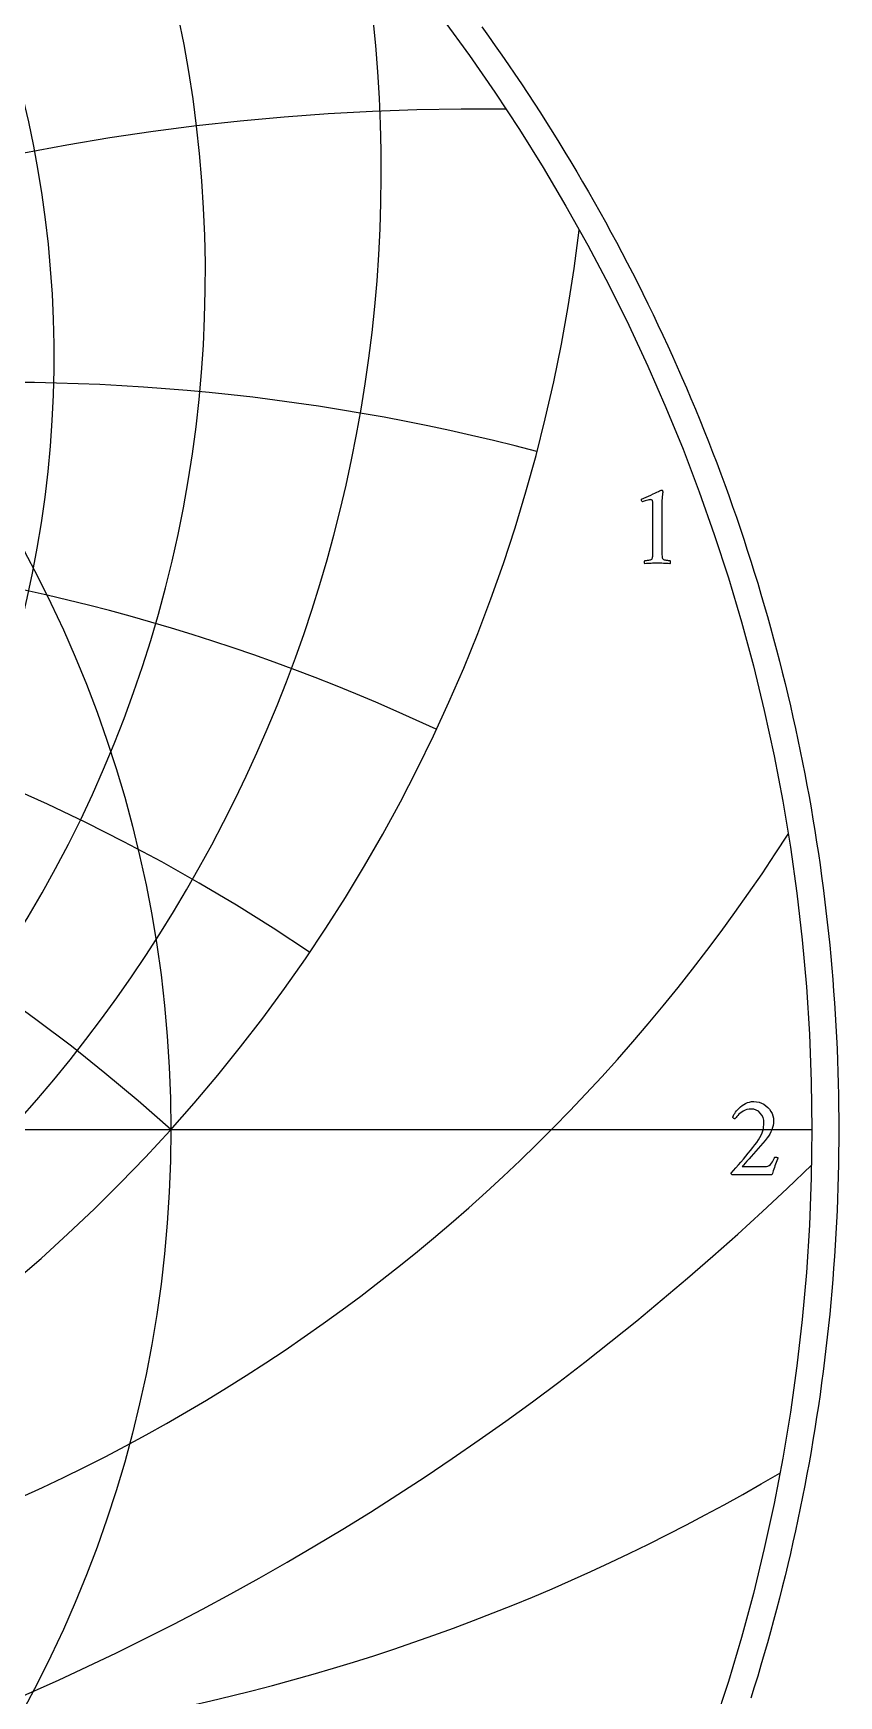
# Model space of a CAD drawing. Header units: millimetres. Extents: x -71 to 71, y -71 to 73.
# Drawn here: x 40.8 to 71.2, y -21.4 to 41.5 of the extents above; entities that cross this region are included whole.
import ezdxf

# ---------------------------------------------------------------- set-up
doc = ezdxf.new("R2010")
doc.units = ezdxf.units.MM
for name, color, linetype in [('CUT_OUTER', 1, 'Continuous'), ('ENGRAVE', 7, 'Continuous'), ('ENGRAVE_FINE', 8, 'Continuous'), ('TEXT', 5, 'Continuous')]:
    doc.layers.add(name, color=color, linetype=linetype)

msp = doc.modelspace()

# ---------------------------------------------------------------- linework, layer by layer
at = {"layer": 'CUT_OUTER'}
msp.add_lwpolyline([(57.7208, 41.7205), (57.9757, 41.3656), (58.2284, 41.0091), (58.4789, 40.651), (58.7273, 40.2914), (58.9734, 39.9303), (59.2173, 39.5677), (59.4589, 39.2036), (59.6984, 38.838), (59.9355, 38.471), (60.1705, 38.1025), (60.4031, 37.7326), (60.6335, 37.3613), (60.8616, 36.9885), (61.0874, 36.6144), (61.3109, 36.2389), (61.5321, 35.862), (61.751, 35.4838), (61.9676, 35.1042), (62.1818, 34.7233), (62.3937, 34.3411), (62.6033, 33.9576), (62.8104, 33.5729), (63.0152, 33.1868), (63.2177, 32.7996), (63.4178, 32.4111), (63.6154, 32.0213), (63.8107, 31.6304), (64.0036, 31.2382), (64.1941, 30.8449), (64.3821, 30.4505), (64.5677, 30.0549), (64.7509, 29.6581), (64.9317, 29.2603), (65.11, 28.8613), (65.2859, 28.4612), (65.4593, 28.0601), (65.6302, 27.6579), (65.7987, 27.2547), (65.9647, 26.8505), (66.1282, 26.4452), (66.2892, 26.039), (66.4477, 25.6317), (66.6038, 25.2235), (66.7573, 24.8144), (66.9083, 24.4043), (67.0568, 23.9933), (67.2027, 23.5814), (67.3462, 23.1686), (67.487, 22.7549), (67.6254, 22.3404), (67.7612, 21.9251), (67.8945, 21.5089), (68.0252, 21.0919), (68.1533, 20.6741), (68.2789, 20.2555), (68.4019, 19.8362), (68.5223, 19.4161), (68.6401, 18.9953), (68.7554, 18.5738), (68.8681, 18.1515), (68.9781, 17.7286), (69.0856, 17.305), (69.1905, 16.8808), (69.2928, 16.456), (69.3925, 16.0305), (69.4895, 15.6044), (69.5839, 15.1777), (69.6758, 14.7505), (69.765, 14.3227), (69.8515, 13.8943), (69.9355, 13.4655), (70.0168, 13.0361), (70.0954, 12.6062), (70.1715, 12.1759), (70.2449, 11.7451), (70.3156, 11.3139), (70.3837, 10.8822), (70.4492, 10.4501), (70.5119, 10.0177), (70.5721, 9.5848), (70.6296, 9.1516), (70.6844, 8.7181), (70.7366, 8.2842), (70.7861, 7.85), (70.8329, 7.4155), (70.8771, 6.9808), (70.9186, 6.5458), (70.9574, 6.1105), (70.9935, 5.675), (71.027, 5.2393), (71.0578, 4.8034), (71.086, 4.3673), (71.1114, 3.931), (71.1342, 3.4946), (71.1543, 3.0581), (71.1717, 2.6214), (71.1865, 2.1847), (71.1985, 1.7478), (71.2079, 1.3109), (71.2146, 0.874), (71.2187, 0.437), (71.22, 0), (71.2187, -0.437), (71.2146, -0.874), (71.2079, -1.3109), (71.1985, -1.7478), (71.1865, -2.1847), (71.1717, -2.6214), (71.1543, -3.0581), (71.1342, -3.4946), (71.1114, -3.931), (71.086, -4.3673), (71.0578, -4.8034), (71.027, -5.2393), (70.9935, -5.675), (70.9574, -6.1105), (70.9186, -6.5458), (70.8771, -6.9808), (70.8329, -7.4155), (70.7861, -7.85), (70.7366, -8.2842), (70.6844, -8.7181), (70.6296, -9.1516), (70.5721, -9.5848), (70.5119, -10.0177), (70.4492, -10.4501), (70.3837, -10.8822), (70.3156, -11.3139), (70.2449, -11.7451), (70.1715, -12.1759), (70.0954, -12.6062), (70.0168, -13.0361), (69.9355, -13.4655), (69.8515, -13.8943), (69.765, -14.3227), (69.6758, -14.7505), (69.5839, -15.1777), (69.4895, -15.6044), (69.3925, -16.0305), (69.2928, -16.456), (69.1905, -16.8808), (69.0856, -17.305), (68.9781, -17.7286), (68.8681, -18.1515), (68.7554, -18.5738), (68.6401, -18.9953), (68.5223, -19.4161), (68.4019, -19.8362), (68.2789, -20.2555), (68.1533, -20.6741), (68.0252, -21.0919), (67.8945, -21.5089)], dxfattribs=at)
at = {"layer": 'ENGRAVE'}
msp.add_lwpolyline([(-70.2, 0), (70.2, 0)], dxfattribs=at)
for radius in [70.2, 45.9522]:
    msp.add_circle((0, 0), radius, dxfattribs=at)
for centre, radius, start, end in [((0, 29.2236), 41.5365, 104.652903, 75.347097), ((0, 32.3304), 47.2611, 147.339419, 32.660581), ((0, 36.2734), 53.9128, 169.605342, 10.394658), ((0, 41.3755), 61.8348, 186.817711, 353.182289), ((0, -51.0351), 68.6745, 48, 132), ((0, -51.0351), 68.6745, 48, 132), ((12.6815, 47.328), 67.1741, 279.11316, 327.448718), ((30.2951, 52.4727), 76.0446, 261.916005, 300.584452)]:
    msp.add_arc(centre, radius, start, end, dxfattribs=at)
at = {"layer": 'ENGRAVE_FINE'}
for centre, radius, start, end in [((81.843, -51.0351), 106.8385, 108.06014, 161.590472), ((81.843, -51.0351), 106.8385, 108.06014, 161.590472), ((57.6247, -51.0351), 89.6481, 89.357322, 156.542484), ((57.6247, -51.0351), 89.6481, 89.357322, 156.542484), ((39.6492, -51.0351), 79.2984, 75.275852, 151.168123), ((39.6492, -51.0351), 79.2984, 75.275852, 151.168123), ((24.9955, -51.0351), 73.0818, 64.900682, 145.370006), ((24.9955, -51.0351), 73.0818, 64.900682, 145.370006), ((12.1092, -51.0351), 69.7339, 55.901101, 139.029506), ((12.1092, -51.0351), 69.7339, 55.901101, 139.029506), ((0, 70.8271), 100.6688, 225.796451, 314.203549)]:
    msp.add_arc(centre, radius, start, end, dxfattribs=at)
at = {"layer": 'TEXT'}
for points in [[(64.19, 21.9234), (64.19, 23.6727), (64.1888, 23.7156), (64.185, 23.7513), (64.1788, 23.7798), (64.1701, 23.8011), (64.1583, 23.8166), (64.143, 23.8276), (64.124, 23.8343), (64.1014, 23.8365), (64.0738, 23.8344), (64.0394, 23.8282), (63.9985, 23.8178), (63.9509, 23.8033), (63.903, 23.7874), (63.8612, 23.7728), (63.8255, 23.7597), (63.7959, 23.7479), (63.7784, 23.7643), (63.766, 23.7823), (63.7585, 23.8019), (63.756, 23.8232), (63.756, 23.8235), (63.756, 23.8243), (63.756, 23.8257), (63.756, 23.8276), (63.7566, 23.8357), (63.7582, 23.842), (63.761, 23.8467), (63.7649, 23.8498), (63.853, 23.8898), (63.9404, 23.9301), (64.0268, 23.9706), (64.1125, 24.0114), (64.1942, 24.0506), (64.2686, 24.0862), (64.3359, 24.1181), (64.3959, 24.1465), (64.4456, 24.1697), (64.4817, 24.1863), (64.5043, 24.1963), (64.5133, 24.1996), (64.5221, 24.1996), (64.5324, 24.198), (64.541, 24.193), (64.5479, 24.1847), (64.5531, 24.1731), (64.5573, 24.1603), (64.5609, 24.1487), (64.5639, 24.1382), (64.5664, 24.1288), (64.5653, 24.122), (64.562, 24.1017), (64.5565, 24.0677), (64.5487, 24.0203), (64.541, 23.9604), (64.5354, 23.8891), (64.5321, 23.8065), (64.531, 23.7125), (64.531, 21.9234), (64.5311, 21.8756), (64.5315, 21.8293), (64.5322, 21.7848), (64.5332, 21.7419), (64.5353, 21.7017), (64.5393, 21.6655), (64.5452, 21.6331), (64.5531, 21.6046), (64.5606, 21.5938), (64.5742, 21.5836), (64.5938, 21.5739), (64.6196, 21.5647), (64.6488, 21.5566), (64.6788, 21.5498), (64.7096, 21.5444), (64.7413, 21.5404), (64.7711, 21.5375), (64.7961, 21.5354), (64.8165, 21.5342), (64.8321, 21.5337), (64.8381, 21.5232), (64.8426, 21.5094), (64.8458, 21.4922), (64.8476, 21.4717), (64.8475, 21.4513), (64.8449, 21.4341), (64.8397, 21.4203), (64.8321, 21.4097), (64.7671, 21.414), (64.7048, 21.418), (64.6453, 21.4218), (64.5886, 21.4252), (64.5321, 21.4282), (64.4734, 21.4302), (64.4125, 21.4315), (64.3494, 21.4319), (64.2888, 21.4315), (64.231, 21.4302), (64.1759, 21.4282), (64.1236, 21.4252), (64.0707, 21.4218), (64.014, 21.418), (63.9534, 21.414), (63.8889, 21.4097), (63.8813, 21.4203), (63.8761, 21.4341), (63.8735, 21.4513), (63.8734, 21.4717), (63.8752, 21.4922), (63.8784, 21.5094), (63.8829, 21.5232), (63.8889, 21.5337), (63.9045, 21.5342), (63.9249, 21.5354), (63.9499, 21.5375), (63.9797, 21.5404), (64.0113, 21.5444), (64.0422, 21.5498), (64.0722, 21.5566), (64.1014, 21.5647), (64.1269, 21.5739), (64.1457, 21.5836), (64.1579, 21.5938), (64.1634, 21.6046), (64.1715, 21.6331), (64.1778, 21.6655), (64.1825, 21.7017), (64.1856, 21.7419), (64.1875, 21.7848), (64.1889, 21.8293), (64.1897, 21.8756), (64.19, 21.9234)], [(68.9247, -1.0666), (68.9023, -1.1215), (68.8793, -1.18), (68.8558, -1.2422), (68.8317, -1.3079), (68.8079, -1.3742), (68.7852, -1.438), (68.7636, -1.4993), (68.7431, -1.5581), (68.7249, -1.611), (68.7099, -1.6544), (68.6983, -1.6885), (68.69, -1.7131), (67.1932, -1.7131), (67.1864, -1.708), (67.1794, -1.7015), (67.172, -1.6936), (67.1644, -1.6843), (67.1576, -1.6748), (67.1528, -1.6661), (67.1499, -1.6582), (67.1489, -1.6511), (67.2403, -1.5482), (67.3327, -1.443), (67.4263, -1.3356), (67.5209, -1.226), (67.615, -1.1156), (67.7069, -1.0057), (67.7966, -0.8964), (67.884, -0.7876), (67.9673, -0.6813), (68.0446, -0.5794), (68.1157, -0.482), (68.1807, -0.389), (68.2412, -0.2946), (68.2898, -0.2064), (68.3265, -0.1242), (68.3512, -0.048), (68.3677, 0.0259), (68.3795, 0.1014), (68.3865, 0.1786), (68.3889, 0.2575), (68.3804, 0.3638), (68.3551, 0.4612), (68.3129, 0.5498), (68.2538, 0.6295), (68.1817, 0.6954), (68.1005, 0.7424), (68.0101, 0.7707), (67.9106, 0.7801), (67.827, 0.7754), (67.749, 0.7612), (67.6765, 0.7377), (67.6095, 0.7048), (67.5483, 0.6663), (67.4932, 0.6262), (67.4442, 0.5844), (67.4013, 0.5409), (67.3648, 0.4994), (67.3349, 0.4634), (67.3117, 0.433), (67.2951, 0.4081), (67.2816, 0.4099), (67.2679, 0.4153), (67.254, 0.4243), (67.2397, 0.4369), (67.2271, 0.4503), (67.2181, 0.4618), (67.2127, 0.4713), (67.2109, 0.4789), (67.2205, 0.5023), (67.2358, 0.5326), (67.257, 0.5699), (67.284, 0.614), (67.3168, 0.6622), (67.3554, 0.7114), (67.3998, 0.7618), (67.4501, 0.8133), (67.5053, 0.8634), (67.5646, 0.9096), (67.6282, 0.9519), (67.6958, 0.9904), (67.7677, 1.0224), (67.8436, 1.0452), (67.9238, 1.0589), (68.008, 1.0635), (68.1097, 1.057), (68.2068, 1.0375), (68.2991, 1.0049), (68.3867, 0.9594), (68.4675, 0.9036), (68.5394, 0.8404), (68.6025, 0.7697), (68.6568, 0.6915), (68.7004, 0.6082), (68.7315, 0.5221), (68.7502, 0.4333), (68.7564, 0.3417), (68.7523, 0.25), (68.7398, 0.1612), (68.7191, 0.0751), (68.69, -0.0082), (68.6537, -0.0887), (68.6114, -0.1665), (68.563, -0.2415), (68.5084, -0.3137), (68.4311, -0.4083), (68.3496, -0.5058), (68.2639, -0.6064), (68.1741, -0.7101), (68.0835, -0.8136), (67.9953, -0.9138), (67.9096, -1.0107), (67.8265, -1.1042), (67.7487, -1.1915), (67.6792, -1.2697), (67.6181, -1.3388), (67.5652, -1.3987), (68.4243, -1.3987), (68.4856, -1.3936), (68.5411, -1.3782), (68.5908, -1.3526), (68.6346, -1.3168), (68.6749, -1.2704), (68.7138, -1.2133), (68.7513, -1.1453), (68.7874, -1.0666), (68.7938, -1.0549), (68.804, -1.0466), (68.8181, -1.0417), (68.8361, -1.04), (68.8439, -1.0406), (68.8539, -1.0422), (68.866, -1.045), (68.8804, -1.0489), (68.8948, -1.0533), (68.907, -1.0577), (68.917, -1.0621), (68.9247, -1.0666)]]:
    msp.add_lwpolyline(points, close=True, dxfattribs=at)

doc.saveas('drawing.dxf')
